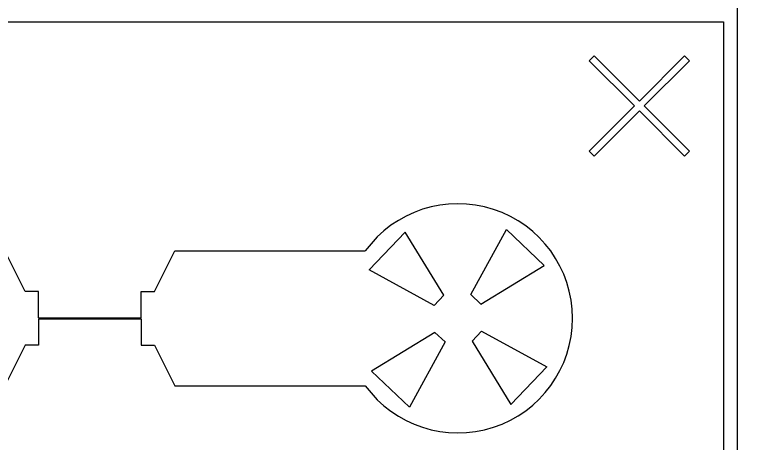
# Model space of a CAD drawing. Header units: inches. Extents: x -271009 to 5700, y -37000 to 38138.
# Drawn here: x -102472 to -96834, y 5405 to 8628 of the extents above; entities that cross this region are included whole.
import ezdxf

# ---------------------------------------------------------------- set-up
doc = ezdxf.new("R2010")
doc.units = ezdxf.units.IN
doc.header["$MEASUREMENT"] = 0

msp = doc.modelspace()

# ---------------------------------------------------------------- linework, layer by layer
for p, q in [((-97036.8, 8678.3), (-97036.8, -8678.2)), ((-98113.5, 8319.2), (-98149.4, 8283.3)), ((-97772.6, 7978.3), (-98113.5, 8319.2)), ((-97431.7, 8319.2), (-97772.6, 7978.3)), ((-97395.8, 8283.3), (-97431.7, 8319.2)), ((-98149.4, 8283.3), (-97808.5, 7942.4)), ((-97736.7, 7942.4), (-97395.8, 8283.3)), ((-97808.5, 7942.4), (-98149.4, 7601.5)), ((-98113.5, 7565.6), (-97772.6, 7906.5)), ((-97772.6, 7906.5), (-97431.7, 7565.6)), ((-97395.8, 7601.5), (-97736.7, 7942.4)), ((-98149.4, 7601.5), (-98113.5, 7565.6)), ((-97431.7, 7565.6), (-97395.8, 7601.5)), ((-99806.3, 6708), (-99534.6, 6993.4)), ((-99243.6, 6517), (-99534.6, 6993.4)), ((-99040.7, 6522), (-98773.6, 7012.2)), ((-98488.2, 6740.6), (-98773.6, 7012.2)), ((-102395.9, 6546.8), (-102548.2, 6851.2)), ((-101421.5, 6546.8), (-101269.3, 6851.2)), ((-101269.3, 6851.2), (-99835.5, 6851.2)), ((-98964.6, 6449.6), (-98488.2, 6740.6)), ((-99316.1, 6440.9), (-99806.3, 6708)), ((-102294.4, 6546.8), (-102395.9, 6546.8)), ((-102294.4, 6348.4), (-102294.4, 6546.8)), ((-101523, 6348.4), (-101523, 6546.8)), ((-101523, 6546.8), (-101421.5, 6546.8)), ((-99316.1, 6440.9), (-99243.6, 6517)), ((-98964.6, 6449.6), (-99040.7, 6522)), ((-102294.4, 6348.4), (-101523, 6348.4)), ((-102294.4, 6339.1), (-101523, 6339.1)), ((-102294.4, 6339.1), (-102294.4, 6140.8)), ((-101523, 6339.1), (-101523, 6140.8)), ((-99311, 6237.9), (-99787.4, 5946.9)), ((-99311, 6237.9), (-99234.9, 6165.5)), ((-98959.5, 6246.6), (-99032, 6170.5)), ((-98959.5, 6246.6), (-98469.3, 5979.5)), ((-99234.9, 6165.5), (-99502, 5675.3)), ((-99032, 6170.5), (-98741, 5694.1)), ((-102395.9, 6140.8), (-102548.2, 5836.3)), ((-102294.4, 6140.8), (-102395.9, 6140.8)), ((-101523, 6140.8), (-101421.5, 6140.8)), ((-101421.5, 6140.8), (-101269.3, 5836.3)), ((-98469.3, 5979.5), (-98741, 5694.1)), ((-99787.4, 5946.9), (-99502, 5675.3)), ((-101269.3, 5836.3), (-99835.5, 5836.3))]:
    msp.add_line(p, q)
msp.add_lwpolyline([(-137000, 35000, 6), (-113000, 35000)], format="xyb", close=True)
msp.add_lwpolyline([(-108201.8, 8576.8), (-97138.2, 8576.8), (-97138.2, 50.8), (-108201.8, 50.8)], close=True)
msp.add_arc((-99137.8, 6343.7), 862.7, 216.0319, 143.9681)

doc.saveas('drawing.dxf')
